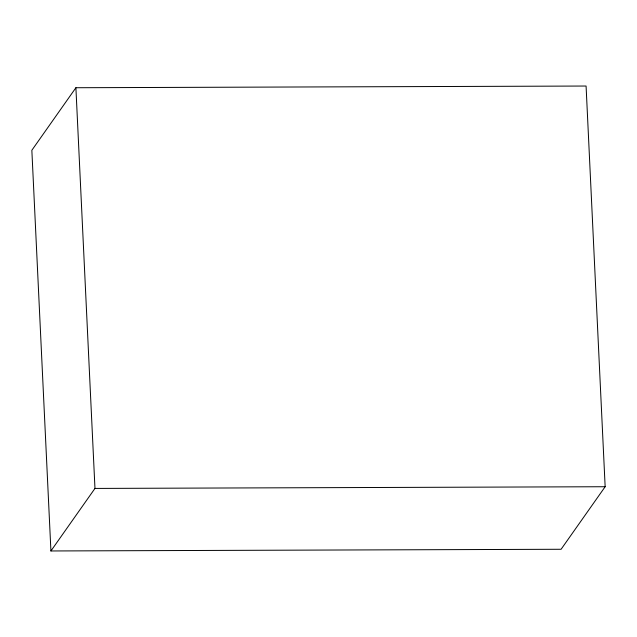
<?xml version="1.0" encoding="UTF-8"?>
<svg xmlns="http://www.w3.org/2000/svg" width="637" height="637" viewBox="0 0 637 637"><rect width="100%" height="100%" fill="white"/><g stroke="black" fill="none" stroke-linecap="round" stroke-linejoin="round"><path stroke-width="0.96" d="M75.899 87.731L31.85 150.268L50.92 550.965L561.101 549.269L605.15 486.732L586.08 86.035L75.899 87.731L94.969 488.428L50.92 550.965M94.969 488.428L605.15 486.732"/></g></svg>
